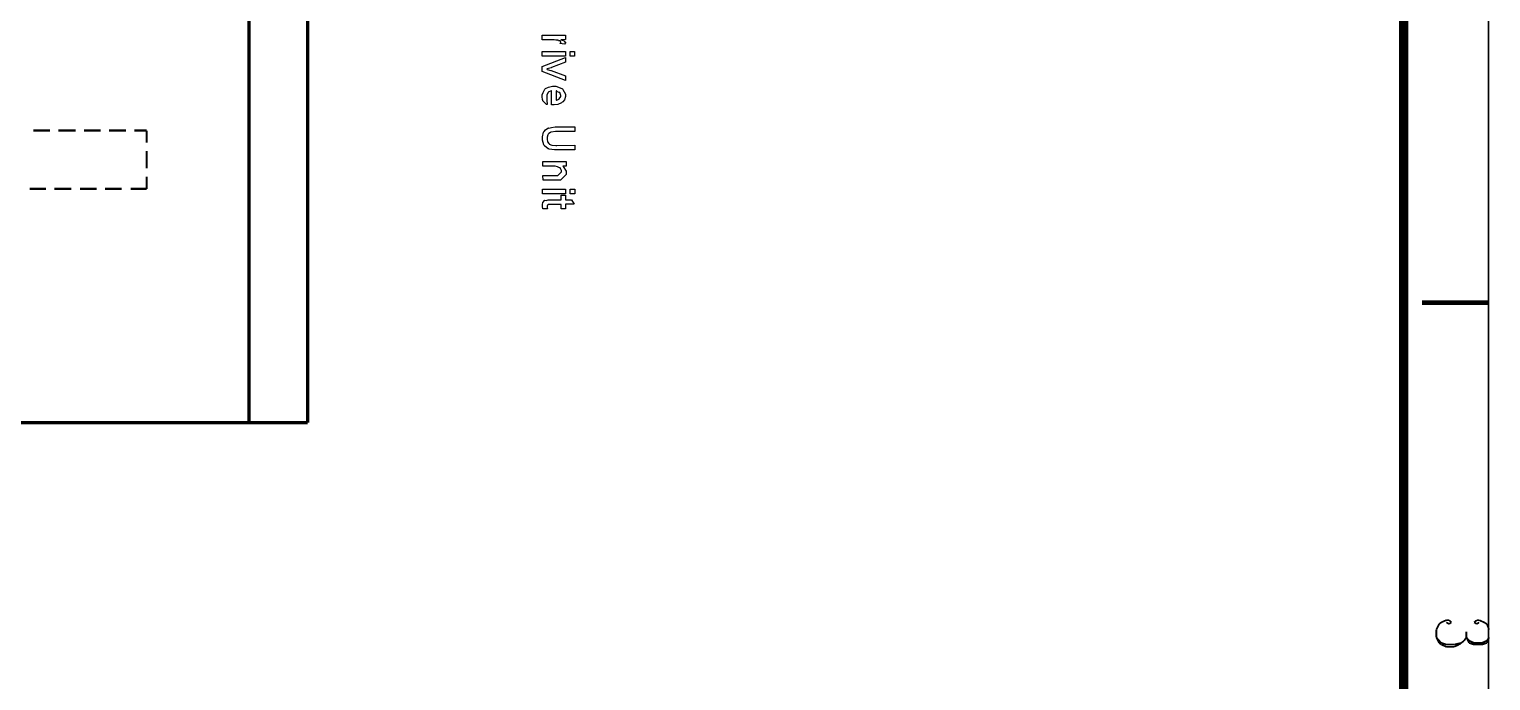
# Model space of a CAD drawing. Extents: x 0.1 to 11.6, y 0.3 to 16.2.
# Drawn here: x 7.191 to 11.577, y 5.141 to 7.098 of the extents above; entities that cross this region are included whole.
import ezdxf

# ---------------------------------------------------------------- set-up
doc = ezdxf.new("R2010")
doc.units = 0
doc.header["$MEASUREMENT"] = 0

msp = doc.modelspace()

# ---------------------------------------------------------------- linework, layer by layer
at = {"color": 0, "const_width": 0.00521}
msp.add_lwpolyline([(0.155, 16.22), (11.57, 16.22), (11.57, 0.31), (0.155, 0.31), (0.155, 16.22)], close=True, dxfattribs=at)
at = {"color": 0}
for points, const_width in [([(11.315, 16.02), (11.315, 0.51666)], 0.02833), ([(7.84999, 5.91667), (7.84999, 9.22835)], 0.01), ([(8.02669, 5.91667), (8.02669, 9.22835)], 0.01), ([(7.25331, 6.79335), (7.20335, 6.79335)], 0.00667), ([(7.33003, 6.79335), (7.27832, 6.79335)], 0.00667), ([(7.405, 6.79335), (7.35499, 6.79335)], 0.00667), ([(7.48167, 6.79335), (7.43001, 6.79335)], 0.00667), ([(7.54335, 6.79335), (7.50667, 6.79335)], 0.00667), ([(7.54335, 6.75667), (7.54335, 6.79335)], 0.00667), ([(7.54335, 6.68001), (7.54335, 6.73167)], 0.00667), ([(7.54335, 6.61833), (7.54335, 6.655)], 0.00667), ([(7.19168, 6.61833), (7.24164, 6.61833)], 0.00667), ([(7.26665, 6.61833), (7.31668, 6.61833)], 0.00667), ([(7.34332, 6.61833), (7.39333, 6.61833)], 0.00667), ([(7.41835, 6.61833), (7.46832, 6.61833)], 0.00667), ([(7.49501, 6.61833), (7.54335, 6.61833)], 0.00667), ([(11.37, 6.27669), (11.57, 6.27669)], 0.01333), ([(7.84999, 5.91667), (4.56168, 5.91667)], 0.01), ([(8.02669, 5.91667), (7.84999, 5.91667)], 0.01), ([(11.4134, 5.29497), (11.4217, 5.31168)], 0.00521), ([(11.4217, 5.31168), (11.4283, 5.31668)], 0.00521), ([(11.4283, 5.31668), (11.4434, 5.32335)], 0.00521), ([(11.4434, 5.32335), (11.4517, 5.32335)], 0.00521), ([(11.4517, 5.31168), (11.4434, 5.31668)], 0.00521), ([(11.4517, 5.32335), (11.4583, 5.31668)], 0.00521), ([(11.4583, 5.31668), (11.4517, 5.31168)], 0.00521), ([(11.5267, 5.31668), (11.535, 5.32335)], 0.00521), ([(11.535, 5.31168), (11.5267, 5.31668)], 0.00521), ([(11.535, 5.32335), (11.5417, 5.32335)], 0.00521), ([(11.5417, 5.31668), (11.535, 5.31168)], 0.00521), ([(11.5417, 5.32335), (11.5566, 5.31668)], 0.00521), ([(11.5566, 5.31668), (11.565, 5.31168)], 0.00521), ([(11.565, 5.31168), (11.5717, 5.29497)], 0.00521), ([(11.4134, 5.27165), (11.4134, 5.29497)], 0.00521), ([(11.4217, 5.25499), (11.4134, 5.27165)], 0.00521), ([(11.4217, 5.26167), (11.4134, 5.27165)], 0.00521), ([(11.4283, 5.25499), (11.4217, 5.26167)], 0.00521), ([(11.4967, 5.26167), (11.4817, 5.25)], 0.00521), ([(11.5033, 5.27165), (11.4967, 5.26167)], 0.00521), ([(11.5033, 5.27165), (11.5033, 5.28836)], 0.00521), ([(11.5117, 5.25499), (11.5033, 5.27165)], 0.00521), ([(11.5117, 5.26167), (11.5033, 5.27165)], 0.00521), ([(11.5267, 5.25499), (11.5117, 5.26167)], 0.00521), ([(11.565, 5.26167), (11.55, 5.25499)], 0.00521), ([(11.5717, 5.27165), (11.565, 5.25499)], 0.00521), ([(11.5717, 5.27165), (11.565, 5.26167)], 0.00521), ([(11.4283, 5.25), (11.4217, 5.25499)], 0.00521), ([(11.4434, 5.25), (11.4283, 5.25499)], 0.00521), ([(11.4434, 5.24333), (11.4283, 5.25)], 0.00521), ([(11.4667, 5.25), (11.4434, 5.25)], 0.00521), ([(11.4667, 5.24333), (11.4434, 5.24333)], 0.00521), ([(11.4883, 5.25499), (11.4667, 5.25)], 0.00521), ([(11.4817, 5.25), (11.4667, 5.24333)], 0.00521), ([(11.5267, 5.25), (11.5117, 5.25499)], 0.00521), ([(11.55, 5.25499), (11.5267, 5.25499)], 0.00521), ([(11.55, 5.25), (11.5267, 5.25)], 0.00521), ([(11.565, 5.25499), (11.55, 5.25)], 0.00521)]:
    msp.add_lwpolyline(points, dxfattribs=dict(at, const_width=const_width))
for points in [[(8.73025, 7.08003), (8.79969, 7.08024), (8.79969, 7.06635), (8.78581, 7.06614), (8.78722, 7.06581), (8.79644, 7.06278), (8.79688, 7.06244), (8.79661, 7.0619), (8.79758, 7.0594), (8.79969, 7.05892), (8.79969, 7.05875), (8.79969, 7.05718), (8.79731, 7.053), (8.79688, 7.05246), (8.78321, 7.05507), (8.78321, 7.05507), (8.78581, 7.05815), (8.78581, 7.05919), (8.78581, 7.05919), (8.78396, 7.06244), (8.78364, 7.06267), (8.78276, 7.06228), (8.77951, 7.06276), (8.7781, 7.06494), (8.77756, 7.06506), (8.77621, 7.06424), (8.77061, 7.06429), (8.76606, 7.06614), (8.76454, 7.06614), (8.73025, 7.06614), (8.73025, 7.08003)], [(8.73031, 7.03076), (8.79975, 7.03099), (8.79975, 7.0171), (8.73031, 7.01688), (8.73031, 7.03076)], [(8.81364, 7.03099), (8.82753, 7.03099), (8.82753, 7.0171), (8.81364, 7.0171), (8.81364, 7.03099)], [(8.73036, 6.98519), (8.79981, 7.01297), (8.79981, 6.99908), (8.75814, 6.98281), (8.757, 6.98139), (8.74544, 6.9784), (8.74425, 6.97803), (8.74511, 6.97715), (8.75618, 6.97379), (8.75749, 6.97325), (8.79981, 6.95742), (8.80003, 6.94353), (8.73036, 6.97021), (8.73036, 6.98519)], [(8.74442, 6.88465), (8.74462, 6.87121), (8.74349, 6.87158), (8.73486, 6.87939), (8.73421, 6.88053), (8.73329, 6.88086), (8.73096, 6.88699), (8.73053, 6.89501), (8.73053, 6.89768), (8.73053, 6.90028), (8.73269, 6.90799), (8.7379, 6.91743), (8.73942, 6.91872), (8.74018, 6.91949), (8.74914, 6.92367), (8.76069, 6.92632), (8.7646, 6.92632), (8.77111, 6.92632), (8.78911, 6.92003), (8.79064, 6.91872), (8.79178, 6.91694), (8.79997, 6.903), (8.79997, 6.89833), (8.79997, 6.89518), (8.79742, 6.88574), (8.79161, 6.87989), (8.78999, 6.87858), (8.78797, 6.87663), (8.7774, 6.87175), (8.76568, 6.87076), (8.76178, 6.87076), (8.76096, 6.87076), (8.75911, 6.87076), (8.75851, 6.87076), (8.75831, 6.91243), (8.75717, 6.91238), (8.74849, 6.90858), (8.74789, 6.90788), (8.74701, 6.90642), (8.74442, 6.8999), (8.74442, 6.89768), (8.74442, 6.89572), (8.74442, 6.89133), (8.74442, 6.88986), (8.74442, 6.88857), (8.74442, 6.88564), (8.74442, 6.88465)], [(8.77219, 6.91243), (8.77219, 6.88465), (8.77317, 6.88476), (8.78076, 6.88747), (8.78131, 6.88792), (8.78131, 6.88829), (8.78608, 6.89583), (8.78608, 6.89833), (8.78608, 6.89833), (8.7851, 6.90201), (8.78282, 6.90744), (8.78217, 6.9081), (8.78082, 6.90799), (8.77653, 6.90999), (8.77322, 6.91238), (8.77219, 6.91243)], [(8.82818, 6.74918), (8.82818, 6.73529), (8.77306, 6.73508), (8.76731, 6.73508), (8.75146, 6.73763), (8.75006, 6.73811), (8.74815, 6.73839), (8.73703, 6.74767), (8.73617, 6.74897), (8.73481, 6.75026), (8.73074, 6.76475), (8.73074, 6.76958), (8.73074, 6.77468), (8.73454, 6.78868), (8.73529, 6.78999), (8.73568, 6.79019), (8.74046, 6.79508), (8.74729, 6.80072), (8.74875, 6.80126), (8.74983, 6.80094), (8.75857, 6.8024), (8.76926, 6.80453), (8.77285, 6.80453), (8.82796, 6.80474), (8.82796, 6.79085), (8.77436, 6.79064), (8.76992, 6.79064), (8.75749, 6.789), (8.75657, 6.78868), (8.75493, 6.78765), (8.75, 6.78461), (8.7481, 6.78288), (8.74767, 6.78217), (8.7469, 6.78093), (8.74462, 6.77311), (8.74462, 6.77046), (8.74462, 6.76779), (8.74615, 6.75965), (8.74983, 6.75483), (8.75092, 6.75396), (8.75142, 6.75271), (8.75917, 6.74962), (8.77072, 6.74897), (8.77458, 6.74897), (8.82818, 6.74918)], [(8.73236, 6.70014), (8.80181, 6.70036), (8.80181, 6.68647), (8.79161, 6.68625), (8.79297, 6.68517), (8.80181, 6.67101), (8.80181, 6.66629), (8.80181, 6.66151), (8.78532, 6.64458), (8.77425, 6.64458), (8.73258, 6.64458), (8.73236, 6.65847), (8.771, 6.65847), (8.77686, 6.65847), (8.78792, 6.66954), (8.78792, 6.67063), (8.78792, 6.67339), (8.78429, 6.68093), (8.78358, 6.68169), (8.78207, 6.68169), (8.77604, 6.68397), (8.76932, 6.68625), (8.76708, 6.68625), (8.73236, 6.68625), (8.73236, 6.70014)], [(8.73107, 6.61751), (8.80051, 6.61774), (8.80051, 6.60385), (8.73107, 6.60363), (8.73107, 6.61751)], [(8.74631, 6.55783), (8.73242, 6.55783), (8.7321, 6.55876), (8.73112, 6.56543), (8.73112, 6.5676), (8.73112, 6.57036), (8.73253, 6.57801), (8.73286, 6.57867), (8.73301, 6.57872), (8.73731, 6.58382), (8.73785, 6.5841), (8.73785, 6.5841), (8.74164, 6.58371), (8.74821, 6.58561), (8.75043, 6.58561), (8.78668, 6.58561), (8.78668, 6.5995), (8.80057, 6.59972), (8.80057, 6.58583), (8.81836, 6.58583), (8.82574, 6.57194), (8.80057, 6.57194), (8.80057, 6.55806), (8.78668, 6.55783), (8.78668, 6.57172), (8.75304, 6.57172), (8.75168, 6.57172), (8.74783, 6.57118), (8.74761, 6.57107), (8.74739, 6.57042), (8.74621, 6.56842), (8.74565, 6.56868), (8.74565, 6.56868), (8.7455, 6.56803), (8.74501, 6.56494), (8.74501, 6.56392), (8.74501, 6.56239), (8.7461, 6.55849), (8.74631, 6.55783)], [(8.8144, 6.61774), (8.82829, 6.61774), (8.82829, 6.60385), (8.8144, 6.60385), (8.8144, 6.61774)]]:
    msp.add_lwpolyline(points, close=True, dxfattribs=at)

doc.saveas('drawing.dxf')
